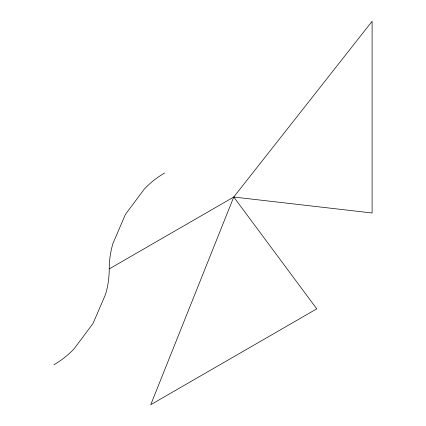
<?xml version="1.0" encoding="UTF-8"?>
<svg xmlns="http://www.w3.org/2000/svg" width="426" height="426" viewBox="0 0 426 426"><rect width="100%" height="100%" fill="white"/><g stroke="black" fill="none" stroke-linecap="round" stroke-linejoin="round"><path stroke-width="0.64" d="M233.752 197.025L150.745 404.7L316.763 308.85L233.752 197.025L372.1 21.3L372.1 213L233.752 197.025L109.237 268.912A89.433 89.433 0 0 1 105.536 294.387L93.033 323.456L74.108 348.814A89.433 89.433 0 0 1 53.9 364.762M109.237 268.912A89.433 89.433 0 0 1 112.943 243.438L125.446 214.369L144.366 189.011A89.433 89.433 0 0 1 164.58 173.062"/></g></svg>
